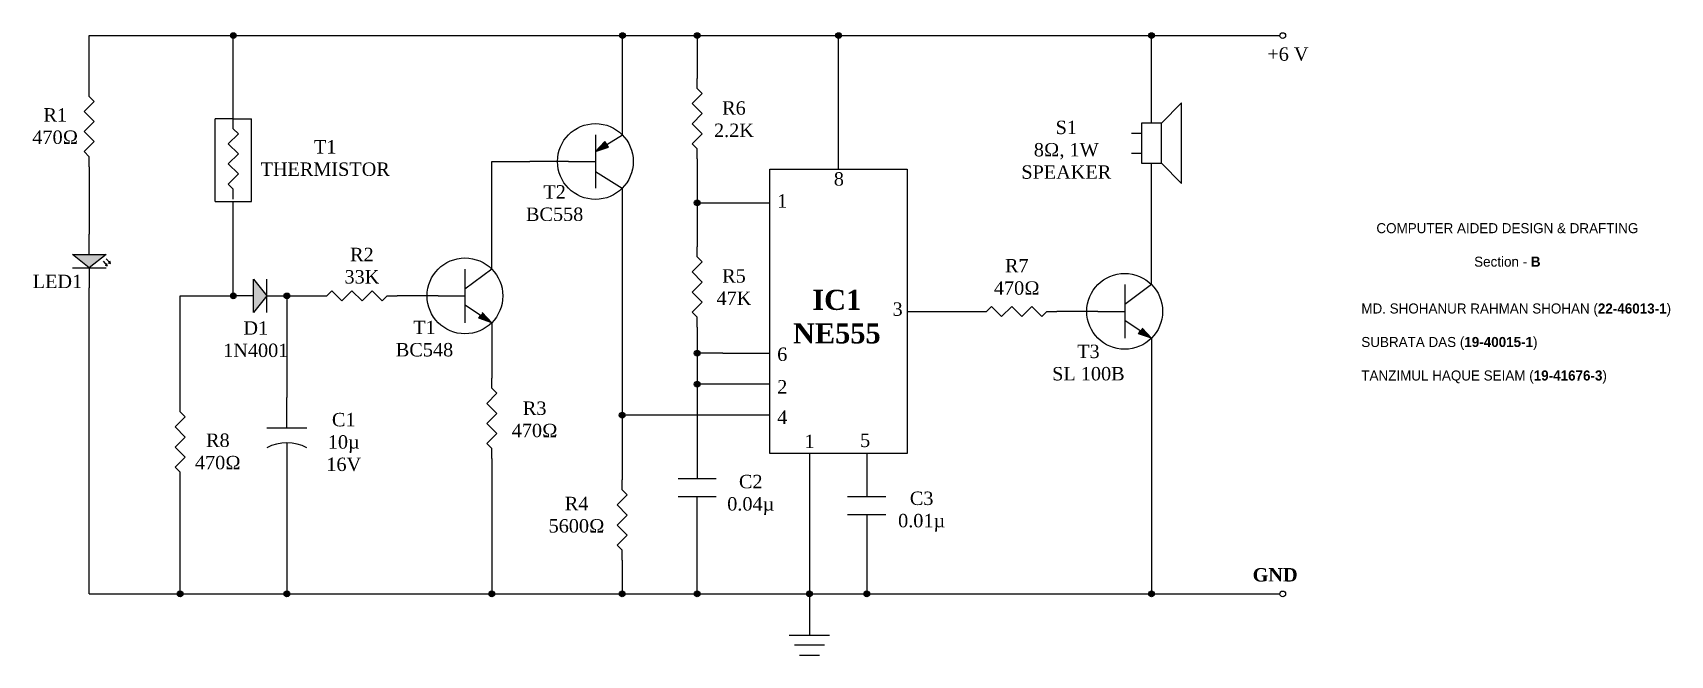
# Model space of a CAD drawing. Header units: inches. Extents: x 44.4 to 68.8, y 23.1 to 32.4.
import ezdxf

# ---------------------------------------------------------------- set-up
doc = ezdxf.new("R2010")
doc.units = ezdxf.units.IN
doc.header["$MEASUREMENT"] = 0

# ---------------------------------------------------------------- blocks, each defined once
blk = doc.blocks.new('Ground')
at = {"color": 7}
for p, q in [((-0.1, 0), (0.1, 0)), ((0.075, -0.05), (-0.075, -0.05)), ((-0.05, -0.1), (0.05, -0.1))]:
    blk.add_line(p, q, dxfattribs=at)
blk = doc.blocks.new('Diode')
at = {"color": 7}
for p, q in [((0.15, 0.125), (0.25, 0)), ((0.15, -0.125), (0.15, 0.125)), ((0.25, -0.125), (0.25, 0.125)), ((0.15, 0), (0, 0)), ((0.25, 0), (0.15, -0.125)), ((0.25, 0), (0.4, 0))]:
    blk.add_line(p, q, dxfattribs=at)
blk.add_solid([(0.15, -0.125), (0.25, 0), (0.15, 0.125)], dxfattribs=at)
blk = doc.blocks.new('Resistor')
at = {"color": 7}
blk.add_lwpolyline([(0, 0), (0.05, 0), (0.075, 0.025), (0.125, -0.025), (0.175, 0.025), (0.225, -0.025), (0.275, 0.025), (0.325, -0.025), (0.35, 0), (0.4, 0)], dxfattribs=at)
blk = doc.blocks.new('Transistor - NPN')
at = {"color": 7}
for p, q in [((0.199999, 0.2), (0.199999, -0.2)), ((0.399999, 0.2), (0.199999, 0.05)), ((0, 0), (0.199999, 0)), ((0.316132, -0.145536), (0.201153, -0.069033)), ((0.302516, -0.166503), (0.316132, -0.145536)), ((0.399999, -0.2), (0.302516, -0.166503)), ((0.329748, -0.124569), (0.399999, -0.2))]:
    blk.add_line(p, q, dxfattribs=at)
blk.add_solid([(0.302516, -0.166503), (0.399999, -0.2), (0.329748, -0.124569)], dxfattribs=at)
blk = doc.blocks.new('Capacitor')
at = {"color": 7}
for p, q in [((0.15, -0.1), (0.15, 0.1)), ((0.15, 0), (0, 0)), ((0.225, 0), (0.4, 0))]:
    blk.add_line(p, q, dxfattribs=at)
blk.add_arc((0.4375, 0), 0.2125, 151.9275, 208.0725, dxfattribs=at)
blk = doc.blocks.new('Transistor - PNP')
at = {"color": 7}
for p, q in [((0.200001, 0.2), (0.200001, -0.199999)), ((0.271557, 0.149194), (0.200001, 0.075)), ((0.284805, 0.127992), (0.271557, 0.149194)), ((0.284805, 0.127992), (0.4024, 0.199023)), ((0.298053, 0.106791), (0.284805, 0.127992)), ((0, 0), (0.200001, 0)), ((0.200001, 0.075), (0.298053, 0.106791)), ((0.200001, -0.074999), (0.400001, -0.199999))]:
    blk.add_line(p, q, dxfattribs=at)
blk.add_solid([(0.200001, 0.075), (0.298053, 0.106791), (0.271557, 0.149194)], dxfattribs=at)
blk = doc.blocks.new('Speaker')
at = {"color": 7}
for p, q in [((0.25, 0.15), (0.15, 0.05)), ((0.25, -0.25), (0.25, 0.15)), ((0, 0), (0.05, 0)), ((0.05, 0.05), (0.05, -0.15)), ((0.15, 0.05), (0.05, 0.05)), ((0.15, -0.15), (0.15, 0.05)), ((0, -0.1), (0.05, -0.1)), ((0.05, -0.15), (0.15, -0.15)), ((0.15, -0.15), (0.25, -0.25))]:
    blk.add_line(p, q, dxfattribs=at)

msp = doc.modelspace()

# ---------------------------------------------------------------- hatches: boundary and pattern name
h = msp.add_hatch(color=256)
h.set_gradient(color1=(255, 255, 255), one_color=1, tint=1, name='CYLINDER')
edge = h.paths.add_edge_path()
edge.add_arc((47.35, 32.327), 0.0428, 0, 360)
h = msp.add_hatch(color=256)
h.set_gradient(color1=(255, 255, 255), one_color=1, tint=1, name='CYLINDER')
edge = h.paths.add_edge_path()
edge.add_arc((53.161, 32.327), 0.0428, 0, 360)
h = msp.add_hatch(color=256)
h.set_gradient(color1=(255, 255, 255), one_color=1, tint=1, name='CYLINDER')
edge = h.paths.add_edge_path()
edge.add_arc((54.276, 32.327), 0.0428, 0, 360)
h = msp.add_hatch(color=256)
h.set_gradient(color1=(255, 255, 255), one_color=1, tint=1, name='CYLINDER')
edge = h.paths.add_edge_path()
edge.add_arc((56.389, 32.327), 0.0428, 0, 360)
h = msp.add_hatch(color=256)
h.set_gradient(color1=(255, 255, 255), one_color=1, tint=1, name='CYLINDER')
edge = h.paths.add_edge_path()
edge.add_arc((61.061, 32.327), 0.0428, 0, 360)
h = msp.add_hatch(color=256)
h.set_gradient(color1=(255, 255, 255), one_color=1, tint=1, name='CYLINDER')
edge = h.paths.add_edge_path()
edge.add_arc((54.276, 29.831), 0.0428, 0, 360)
h = msp.add_hatch(color=256)
h.set_gradient(color1=(255, 255, 255), one_color=1, tint=1, name='CYLINDER')
edge = h.paths.add_edge_path()
edge.add_arc((47.35, 28.442), 0.0428, 0, 360)
h = msp.add_hatch(color=256)
h.set_gradient(color1=(255, 255, 255), one_color=1, tint=1, name='CYLINDER')
edge = h.paths.add_edge_path()
edge.add_arc((48.15, 28.442), 0.0428, 0, 360)
h = msp.add_hatch(color=256)
h.set_gradient(color1=(255, 255, 255), one_color=1, tint=1, name='CYLINDER')
edge = h.paths.add_edge_path()
edge.add_arc((54.276, 27.587), 0.0428, 0, 360)
h = msp.add_hatch(color=256)
h.set_gradient(color1=(255, 255, 255), one_color=1, tint=1, name='CYLINDER')
edge = h.paths.add_edge_path()
edge.add_arc((54.276, 27.124), 0.0428, 0, 360)
h = msp.add_hatch(color=256)
h.set_gradient(color1=(255, 255, 255), one_color=1, tint=1, name='CYLINDER')
edge = h.paths.add_edge_path()
edge.add_arc((53.157, 26.66), 0.0428, 0, 360)
h = msp.add_hatch(color=256)
h.set_gradient(color1=(255, 255, 255), one_color=1, tint=1, name='CYLINDER')
edge = h.paths.add_edge_path()
edge.add_arc((46.555, 23.993), 0.0428, 0, 360)
h = msp.add_hatch(color=256)
h.set_gradient(color1=(255, 255, 255), one_color=1, tint=1, name='CYLINDER')
edge = h.paths.add_edge_path()
edge.add_arc((48.15, 23.993), 0.0428, 0, 360)
h = msp.add_hatch(color=256)
h.set_gradient(color1=(255, 255, 255), one_color=1, tint=1, name='CYLINDER')
edge = h.paths.add_edge_path()
edge.add_arc((51.209, 23.993), 0.0428, 0, 360)
h = msp.add_hatch(color=256)
h.set_gradient(color1=(255, 255, 255), one_color=1, tint=1, name='CYLINDER')
edge = h.paths.add_edge_path()
edge.add_arc((53.157, 23.993), 0.0428, 0, 360)
h = msp.add_hatch(color=256)
h.set_gradient(color1=(255, 255, 255), one_color=1, tint=1, name='CYLINDER')
edge = h.paths.add_edge_path()
edge.add_arc((54.276, 23.993), 0.0428, 0, 360)
h = msp.add_hatch(color=256)
h.set_gradient(color1=(255, 255, 255), one_color=1, tint=1, name='CYLINDER')
edge = h.paths.add_edge_path()
edge.add_arc((55.953, 23.993), 0.0428, 0, 360)
h = msp.add_hatch(color=256)
h.set_gradient(color1=(255, 255, 255), one_color=1, tint=1, name='CYLINDER')
edge = h.paths.add_edge_path()
edge.add_arc((56.809, 23.993), 0.0428, 0, 360)
h = msp.add_hatch(color=256)
h.set_gradient(color1=(255, 255, 255), one_color=1, tint=1, name='CYLINDER')
edge = h.paths.add_edge_path()
edge.add_arc((61.061, 23.993), 0.0428, 0, 360)

# ---------------------------------------------------------------- linework, layer by layer
for p, q in [((45.199, 31.57), (45.199, 32.327)), ((45.199, 32.327), (50.242, 32.327)), ((47.35, 31.087), (47.35, 32.327)), ((50.242, 32.327), (54.276, 32.327)), ((53.161, 30.846), (53.161, 32.327)), ((54.276, 32.327), (54.276, 31.687)), ((54.276, 32.327), (61.061, 32.327)), ((56.389, 30.333), (56.389, 32.327)), ((61.061, 31.022), (61.061, 32.327)), ((61.061, 32.327), (62.978, 32.327)), ((47.079, 29.851), (47.079, 31.087)), ((47.35, 31.087), (47.079, 31.087)), ((47.35, 31.087), (47.621, 31.087)), ((47.621, 29.851), (47.621, 31.087)), ((45.199, 30.37), (45.199, 29.362)), ((51.209, 28.842), (51.209, 30.448)), ((51.209, 30.448), (51.778, 30.448)), ((52.357, 30.448), (51.778, 30.448)), ((54.276, 30.487), (54.276, 29.174)), ((61.061, 28.611), (61.061, 30.422)), ((47.079, 29.851), (47.35, 29.851)), ((47.35, 28.442), (47.35, 29.851)), ((47.35, 29.851), (47.621, 29.851)), ((53.157, 30.048), (53.157, 25.696)), ((54.276, 29.831), (55.364, 29.831)), ((45.405, 28.958), (45.468, 28.889)), ((45.45, 28.996), (45.514, 28.927)), ((45.199, 23.993), (45.199, 28.562)), ((46.555, 26.86), (46.555, 28.442)), ((46.555, 28.442), (47.35, 28.442)), ((48.15, 28.442), (48.597, 28.442)), ((48.15, 28.442), (48.15, 26.924)), ((50.409, 28.442), (49.797, 28.442)), ((57.415, 28.211), (58.449, 28.211)), ((60.261, 28.211), (59.649, 28.211)), ((51.209, 28.042), (51.209, 27.213)), ((54.276, 27.974), (54.276, 25.716)), ((61.061, 27.811), (61.061, 23.993)), ((54.66, 27.587), (54.276, 27.587)), ((54.66, 27.587), (55.364, 27.587)), ((55.364, 27.124), (54.276, 27.124)), ((55.364, 26.66), (53.157, 26.66)), ((51.209, 26.013), (51.209, 23.993)), ((55.953, 26.09), (55.953, 23.993)), ((56.809, 26.09), (56.809, 25.448)), ((48.15, 25.724), (48.15, 23.993)), ((53.991, 25.716), (54.276, 25.716)), ((54.276, 25.716), (54.562, 25.716)), ((46.555, 23.993), (46.555, 25.66)), ((53.991, 25.448), (54.276, 25.448)), ((54.276, 23.993), (54.276, 25.448)), ((54.276, 25.448), (54.562, 25.448)), ((56.523, 25.448), (56.809, 25.448)), ((56.809, 25.448), (57.094, 25.448)), ((56.523, 25.181), (56.809, 25.181)), ((56.809, 25.181), (56.809, 23.993)), ((56.809, 25.181), (57.094, 25.181)), ((53.157, 24.496), (53.157, 23.993)), ((45.199, 23.993), (46.555, 23.993)), ((46.555, 23.993), (51.543, 23.993)), ((51.543, 23.993), (54.276, 23.993)), ((54.276, 23.993), (61.061, 23.993)), ((55.953, 23.993), (55.953, 23.378)), ((61.061, 23.993), (62.978, 23.993))]:
    msp.add_line(p, q)
msp.add_lwpolyline([(55.364, 30.333), (57.415, 30.333), (57.415, 26.09), (55.364, 26.09)], close=True)
for points in [[(45.436, 28.9), (45.468, 28.889), (45.461, 28.923)], [(45.481, 28.937), (45.514, 28.927), (45.506, 28.961)]]:
    msp.add_lwpolyline(points)
for centre, radius in [((47.35, 32.327), 0.0428), ((53.161, 32.327), 0.0428), ((54.276, 32.327), 0.0428), ((56.389, 32.327), 0.0428), ((61.061, 32.327), 0.0428), ((63.021, 32.327), 0.0428), ((52.757, 30.448), 0.566), ((54.276, 29.831), 0.0428), ((50.809, 28.442), 0.566), ((60.661, 28.211), 0.566), ((47.35, 28.442), 0.0428), ((48.15, 28.442), 0.0428), ((54.276, 27.587), 0.0428), ((54.276, 27.124), 0.0428), ((53.157, 26.66), 0.0428), ((46.555, 23.993), 0.0428), ((48.15, 23.993), 0.0428), ((51.209, 23.993), 0.0428), ((53.157, 23.993), 0.0428), ((54.276, 23.993), 0.0428), ((55.953, 23.993), 0.0428), ((56.809, 23.993), 0.0428), ((61.061, 23.993), 0.0428), ((63.021, 23.993), 0.0428)]:
    msp.add_circle(centre, radius)

# ---------------------------------------------------------------- block references
for name, p, xscale, yscale, zscale, rotation in [('Resistor', (45.199, 30.37), 3, 3, 3, 90), ('Resistor', (54.276, 30.487), 3, 3, 3, 90), ('Resistor', (47.35, 29.887), 3, 3, 3, 90), ('Diode', (45.199, 29.362), 2, 2, 2, 270), ('Resistor', (54.276, 27.974), 3, 3, 3, 90), ('Resistor', (51.209, 26.013), 3, 3, 3, 90), ('Capacitor', (48.15, 26.924), 3, 3, 3, 270), ('Resistor', (46.555, 25.66), 3, 3, 3, 90), ('Resistor', (53.157, 24.496), 3, 3, 3, 90)]:
    msp.add_blockref(name, p, dxfattribs=dict(xscale=xscale, yscale=yscale, zscale=zscale, rotation=rotation))
for name, p, xscale, yscale, zscale in [('Speaker', (60.761, 30.872), 3, 3, 3), ('Transistor - PNP', (52.357, 30.448), 2, 2, 2), ('Diode', (47.35, 28.442), 2, 2, 2), ('Transistor - NPN', (50.409, 28.442), 2, 2, 2), ('Transistor - NPN', (60.261, 28.211), 2, 2, 2), ('Resistor', (48.597, 28.442), 3, 3, 3), ('Resistor', (58.449, 28.211), 3, 3, 3), ('Ground', (55.953, 23.378), 3, 3, 3)]:
    msp.add_blockref(name, p, dxfattribs=dict(xscale=xscale, yscale=yscale, zscale=zscale))

# ---------------------------------------------------------------- texts
for s, insert, char_height, width, attachment_point in [('{\\fTimes New Roman|b0|i0|c0|p18;+6 V}', (62.791, 32.152), 0.2, 1.22088, 1), ('{\\fTimes New Roman|b0|i0|c0|p18;R6\\P2.2K}', (54.826, 31.347), 0.2, 0.49292, 2), ('{\\fTimes New Roman|b0|i0|c0|p18;R1\\P470Ω}', (44.691, 31.244), 0.2, 0.64957, 2), ('{\\fTimes New Roman|b0|i0|c0|p18;S1\\P8Ω, 1W\\PSPEAKER}', (59.789, 31.057), 0.2, 1.78436, 2), ('{\\fTimes New Roman|b0|i0|c0|p18;T1\\PTHERMISTOR}', (48.722, 30.767), 0.2, 1.87141, 2), ('{\\fTimes New Roman|b0|i0|c0|p18;T2\\PBC558}', (52.148, 30.094), 0.2, 0.64957, 2), ('{\\fTimes New Roman|b0|i0|c0|p18;8}', (56.393, 30.288), 0.2, 0.0000000539, 2), ('{\\fTimes New Roman|b0|i0|c0|p18;1}', (55.547, 29.959), 0.2, 0.0000000539, 2), ('{\\fTimes New Roman|b0|i0|c0|p18;R2\\P33K}', (49.27, 29.16), 0.2, 0.64957, 2), ('{\\fTimes New Roman|b0|i0|c0|p18;R7\\P470Ω}', (59.05, 28.993), 0.2, 0.64957, 2), ('{\\fTimes New Roman|b0|i0|c0|p18;LED1}', (44.723, 28.758), 0.2, 0.64957, 2), ('{\\fTimes New Roman|b0|i0|c0|p18;R5\\P47K}', (54.826, 28.84), 0.2, 0.49292, 2), ('{\\fTimes New Roman|b1|i0|c0|p18;IC1\\PNE555}', (56.362, 28.533), 0.3, 1.37849, 2), ('{\\fTimes New Roman|b0|i0|c0|p18;3}', (57.27, 28.345), 0.2, 0.0000000539, 2), ('{\\fTimes New Roman|b0|i0|c0|p18;D1\\P1N4001}', (47.685, 28.063), 0.2, 0.64957, 2), ('{\\fTimes New Roman|b0|i0|c0|p18;T1\\PBC548}', (50.205, 28.072), 0.2, 0.64957, 2), ('{\\fTimes New Roman|b0|i0|c0|p18;6}', (55.547, 27.671), 0.2, 0.0000000539, 2), ('{\\fTimes New Roman|b0|i0|c0|p18;T3\\PSL 100B}', (60.119, 27.714), 0.2, 1.11151, 2), ('{\\fTimes New Roman|b0|i0|c0|p18;2}', (55.547, 27.185), 0.2, 0.0000000539, 2), ('{\\fTimes New Roman|b0|i0|c0|p18;C1\\P10µ\\P16V}', (48.999, 26.695), 0.2, 0.64174, 2), ('{\\fTimes New Roman|b0|i0|c0|p18;R3\\P470Ω}', (51.85, 26.866), 0.2, 0.64957, 2), ('{\\fTimes New Roman|b0|i0|c0|p18;4}', (55.547, 26.731), 0.2, 0.0000000539, 2), ('{\\fTimes New Roman|b0|i0|c0|p18;R8\\P470Ω}', (47.119, 26.387), 0.2, 0.64957, 2), ('{\\fTimes New Roman|b0|i0|c0|p18;1}', (55.954, 26.371), 0.2, 0.0000000539, 2), ('{\\fTimes New Roman|b0|i0|c0|p18;5}', (56.785, 26.386), 0.2, 0.0000000539, 2), ('{\\fTimes New Roman|b0|i0|c0|p18;C2\\P0.04µ}', (55.077, 25.771), 0.2, 0.64174, 2), ('{\\fTimes New Roman|b0|i0|c0|p18;R4\\P5600Ω}', (52.476, 25.443), 0.2, 0.64957, 2), ('{\\fTimes New Roman|b0|i0|c0|p18;C3\\P0.01µ}', (57.629, 25.521), 0.2, 0.86088, 2), ('{\\fTimes New Roman|b1|i0|c0|p18;GND}', (62.572, 24.379), 0.2, 0.78262, 1)]:
    msp.add_mtext(s, dxfattribs=dict(insert=insert, char_height=char_height, width=width, attachment_point=attachment_point))
at = {"color": 2, "char_height": 0.15}
for s, insert, width, attachment_point in [('{\\fMonotype Corsiva|b0|i0|c0|p66;\\C1;COMPUTER AIDED DESIGN & DRAFTING\\P\\PSection - \\fMonotype Corsiva|b1|i0|c0|p66;B}', (66.376, 29.528), 5.46589, 2), ('{\\fMonotype Corsiva|b0|i0|c0|p66;\\C1;MD. SHOHANUR RAHMAN SHOHAN (\\fMonotype Corsiva|b1|i0|c0|p66;22-46013-1\\fMonotype Corsiva|b0|i0|c0|p66;)\\P\\PSUBRATA DAS (\\fMonotype Corsiva|b1|i0|c0|p66;19-40015-1\\fMonotype Corsiva|b0|i0|c0|p66;)\\P\\PTANZIMUL HAQUE SEIAM (\\fMonotype Corsiva|b1|i0|c0|p66;19-41676-3\\fMonotype Corsiva|b0|i0|c0|p66;)}', (64.195, 28.329), 5.70213, 1)]:
    msp.add_mtext(s, dxfattribs=dict(at, insert=insert, width=width, attachment_point=attachment_point))

doc.saveas('drawing.dxf')
